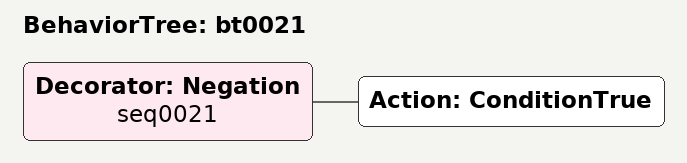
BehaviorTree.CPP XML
<root>

  <BehaviorTree ID="bt0021">
    <Decorator ID="Negation" name="seq0021">
      <Action ID="ConditionTrue" />
    </Decorator>
  </BehaviorTree>

</root>
